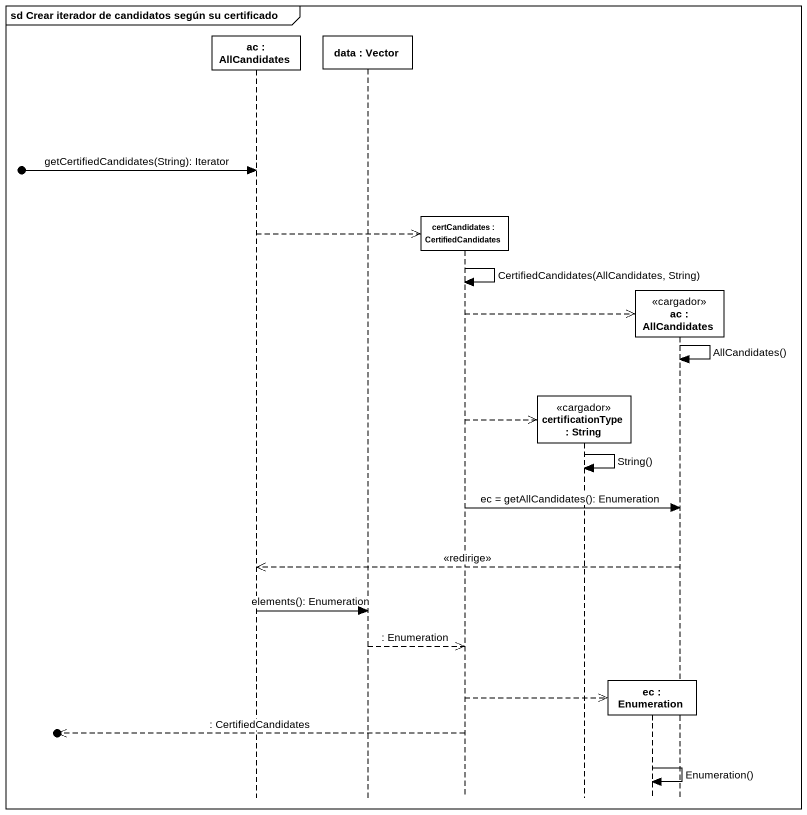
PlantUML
@startuml
mainframe sd Crear iterador de candidatos según su certificado
hide footbox
participant "ac : AllCandidates" as ac
participant "data : Vector" as data
participant "certCandidates : CertifiedCandidates" as certCandidates
participant "certificationType : String" as certificationType <<cargador>>
participant "ec : Enumeration" as ec
participant "ac : AllCandidates" as ac_2 <<cargador>>

[o-> ac : getCertifiedCandidates(String): Iterator
ac -->> certCandidates **
certCandidates -> certCandidates : CertifiedCandidates(AllCandidates, String)
certCandidates -->> ac_2 **
ac_2 -> ac_2 : AllCandidates()
certCandidates -->> certificationType **
certificationType -> certificationType : String()
certCandidates -> ac_2 : ec = getAllCandidates(): Enumeration
ac_2 -->> ac : <<redirige>>
ac -> data : elements(): Enumeration
data -->> certCandidates : : Enumeration
certCandidates -->> ec **
[o<<-- certCandidates : : CertifiedCandidates
ec -> ec : Enumeration()
@enduml
